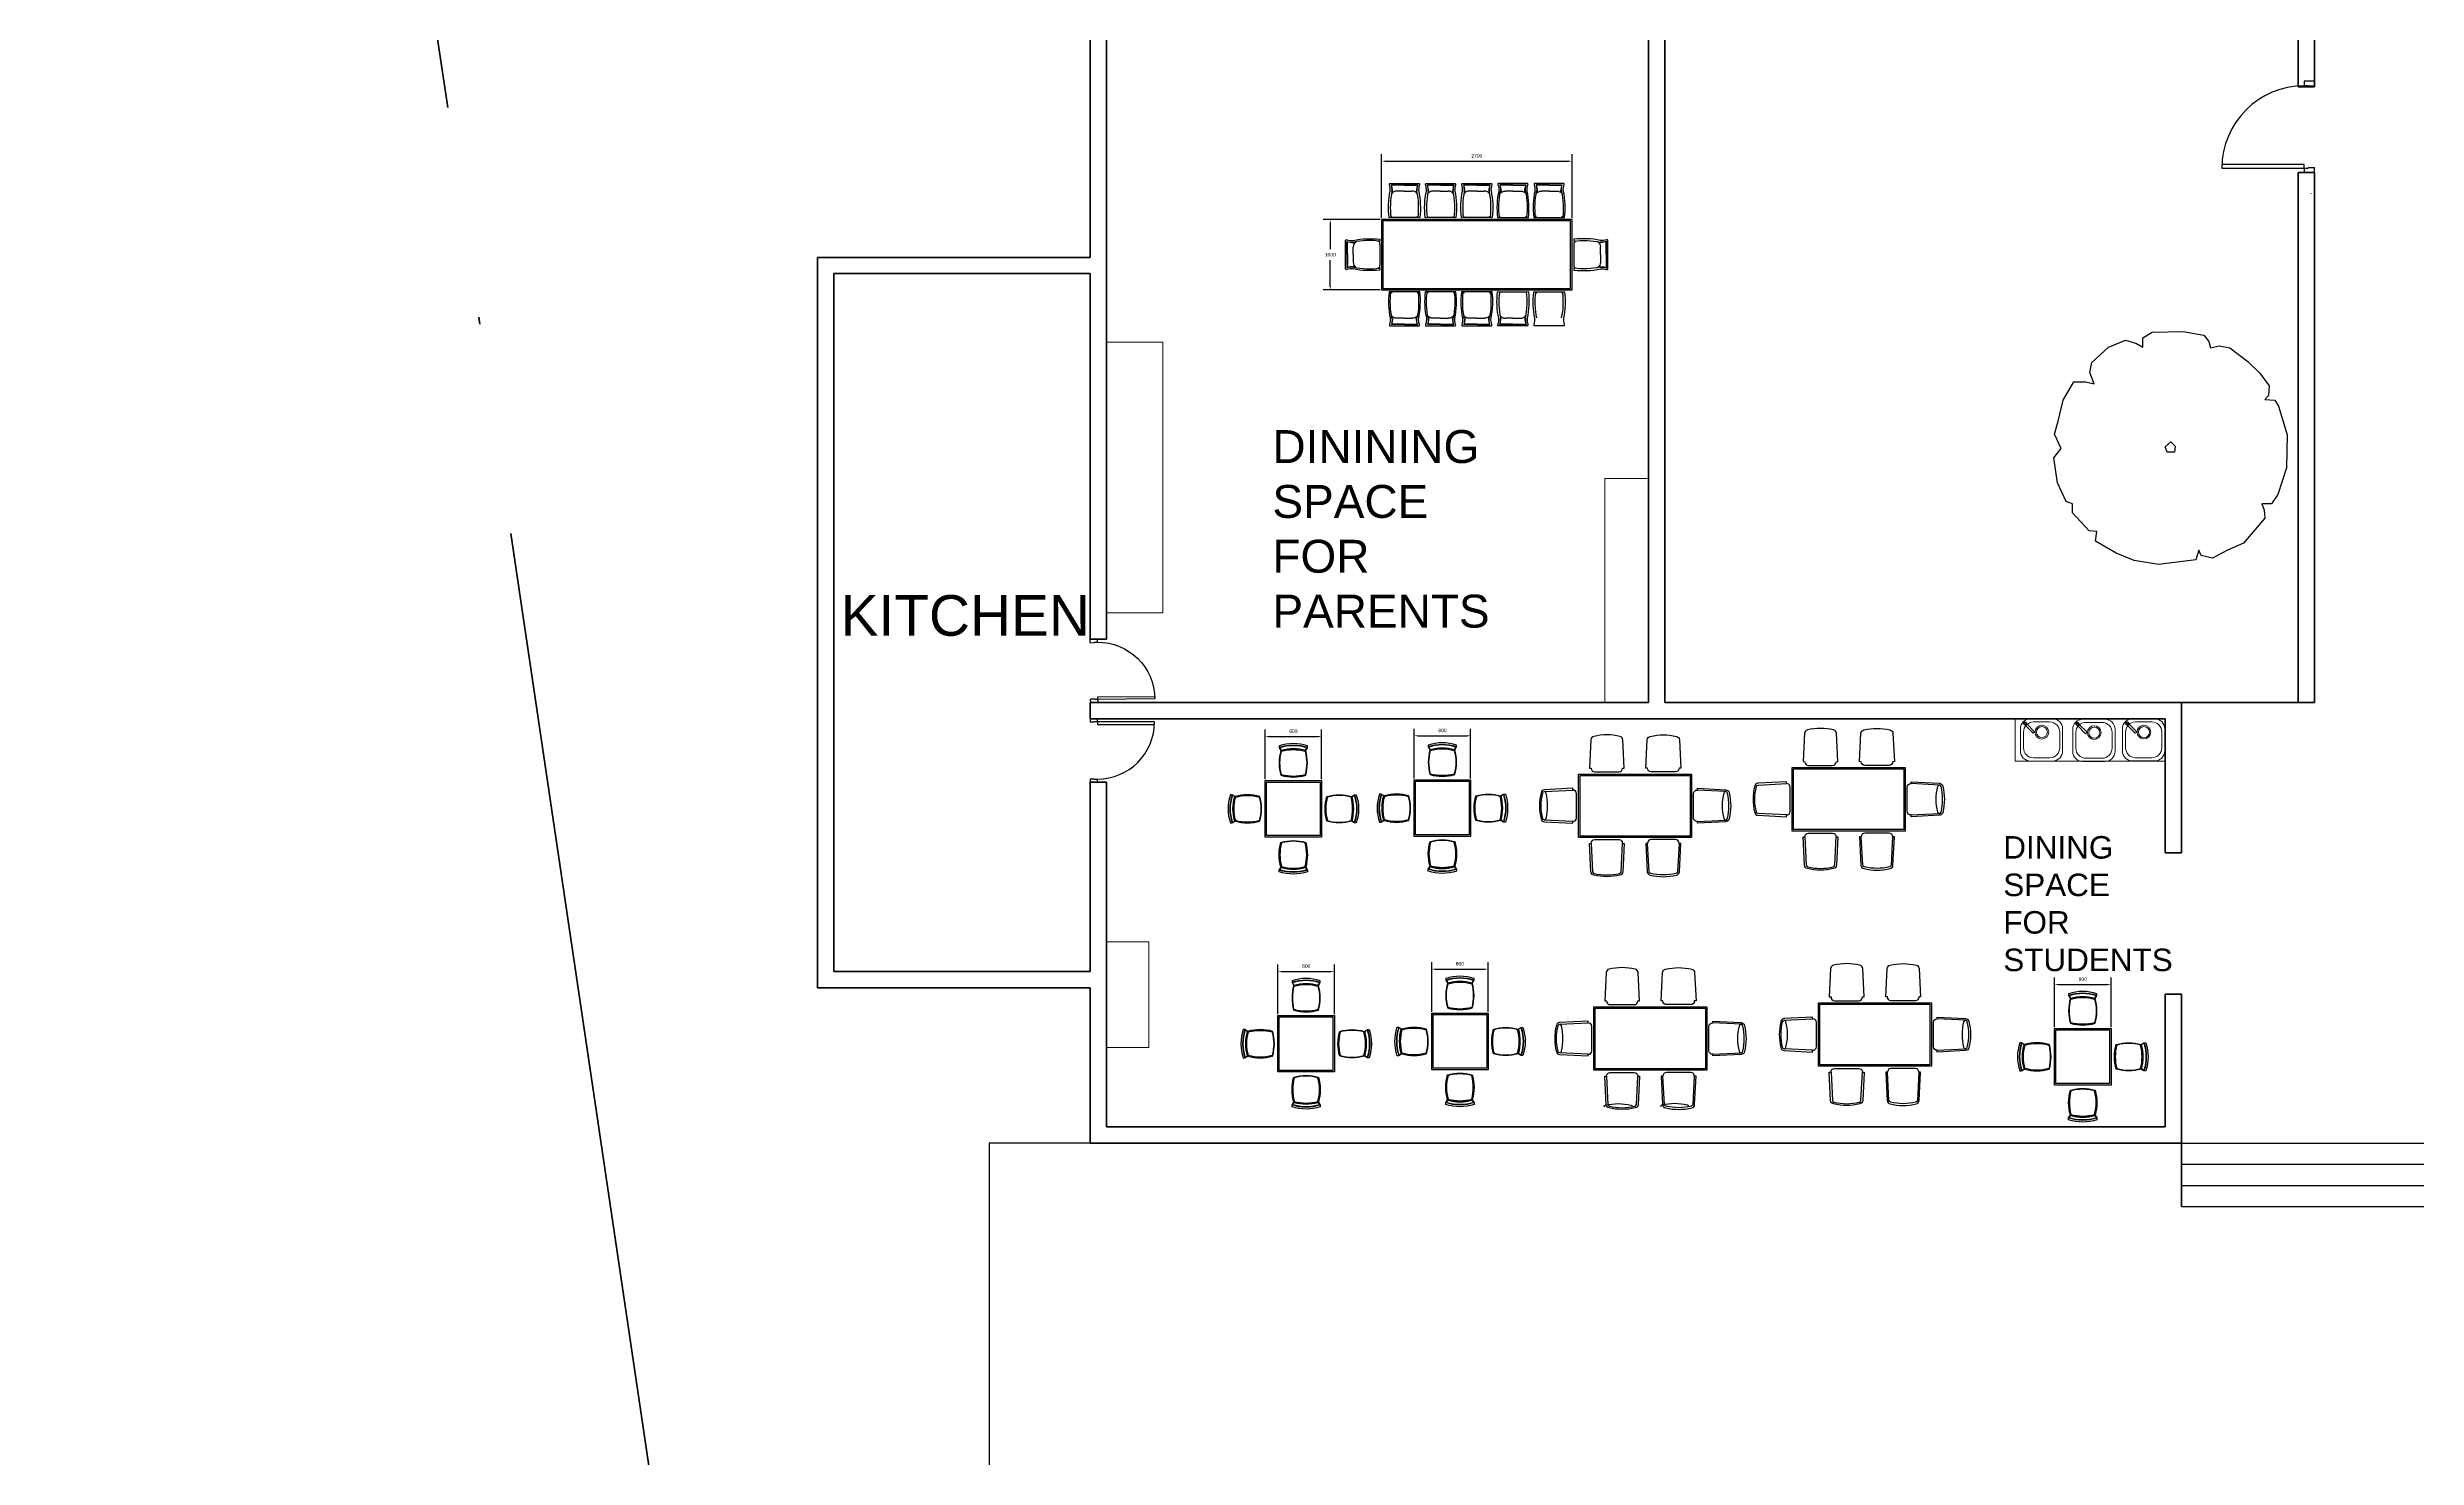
# Model space of a CAD drawing. Header units: metres. Extents: x -353 to 1688, y -477 to 135.
# Drawn here: x 740.87 to 774.43, y -315.7 to -295.71 of the extents above; entities that cross this region are included whole.
import ezdxf

# ---------------------------------------------------------------- set-up
doc = ezdxf.new("R2010")
doc.units = ezdxf.units.M
doc.header["$MEASUREMENT"] = 0
doc.linetypes.add('ACAD_ISO04W100', pattern=[30, 24, -3, 0, -3])
for name, color, linetype in [('door space', 1, 'Continuous'), ('ID-LOOSE', 31, 'Continuous'), ('ID-LOOSE2', 8, 'Continuous'), ('TREES', 82, 'Continuous')]:
    doc.layers.add(name, color=color, linetype=linetype)
for name, color, linetype, lineweight in [('ELEVATION', 160, 'Continuous', 20), ('SITE BOUNDARY', 6, 'ACAD_ISO04W100', 60), ('WALL', 2, 'Continuous', 40)]:
    doc.layers.add(name, color=color, linetype=linetype, lineweight=lineweight)
for name, color, linetype, plot in [('FURNITURE', 130, 'Continuous', False), ('STAIR', 231, 'Continuous', False), ('TEXT', 141, 'Continuous', False)]:
    doc.layers.add(name, color=color, linetype=linetype, plot=plot)
doc.styles.get("Standard").update_dxf_attribs({"font": 'arial.ttf'})
doc.dimstyles.new('ARCHITXT', dxfattribs={"dimtxt": 0.05, "dimasz": 0.05, "dimexe": 0.1, "dimexo": 0.02, "dimgap": 0.05, "dimtad": 1, "dimtih": 1, "dimtoh": 1, "dimdec": 0, "dimlfac": 1000, "dimzin": 0, "dimdsep": 46, "dimtxsty": 'Standard', "dimcen": 0.1, "dimdle": 0.18, "dimclrd": 15, "dimclre": 15, "dimclrt": 202, "dimadec": 0, "dimazin": 0, "dimtfac": 0.72, "dimtdec": 0, "dimtix": 1, "dimtmove": 2, "dimatfit": 3, "dimfxl": 1, "dimtolj": 1, "dimtzin": 0, "dimarcsym": 0})

# ---------------------------------------------------------------- blocks, each defined once
blk = doc.blocks.new('Simple tree 13_cad-block.com')
at = {"color": 0}
for points in [[(-1468, -1499), (-1766, -1175), (-1766, -1008), (-1883, -968), (-2037, -632), (-2103, -179), (-1973, -11), (-2089, 248), (-2025, 481), (-1935, 856), (-1740, 1192), (-1534, 1192), (-1378, 1153), (-1456, 1360), (-1416, 1541), (-1119, 1813), (-809, 1943), (-615, 1878), (-498, 1813), (-498, 1981), (-330, 2085), (227, 2098), (602, 2033), (692, 1917), (718, 1800), (886, 1839), (1068, 1800), (1391, 1555), (1611, 1348), (1779, 1115), (1766, 946), (1701, 868), (1883, 856), (1948, 752), (2102, 235), (2090, -361), (1934, -839), (1818, -1008), (1649, -1008), (1689, -1124), (1701, -1266), (1313, -1719), (1028, -1848), (757, -1991), (550, -1939), (511, -1848), (459, -2017), (-214, -2107), (-653, -2029), (-977, -1900), (-1352, -1681), (-1326, -1512)], [(-58, -76), (-97, 15), (6, 105), (84, 28), (71, -76)]]:
    blk.add_lwpolyline(points, close=True, dxfattribs=at)
blk = doc.blocks.new('A$C504E2D25')
at = {"layer": 'ID-LOOSE'}
blk.add_lwpolyline([(0, 0), (0, 0.9), (1.6, 0.9), (1.6, 0)], close=True, dxfattribs=at)
at = {"layer": 'ID-LOOSE2'}
blk.add_lwpolyline([(0.02, 0.02), (0.02, 0.88), (1.58, 0.88), (1.58, 0.02)], close=True, dxfattribs=at)
blk = doc.blocks.new('A$C8043')
at = {"layer": 'ID-LOOSE'}
blk.add_lwpolyline([(0.377, 1.275, 0.142857), (0.377, 1.625), (0.402, 1.667), (0.402, 1.692, 0.16432), (0.002, 1.692), (0.002, 1.667), (0.027, 1.625, 0.142857), (0.027, 1.275, 0.142857)], format="xyb", close=True, dxfattribs=at)
at = {"layer": 'ID-LOOSE2'}
for points in [[(0.395, 1.664, 0.159203), (0.01, 1.664), (0.03, 1.631, -0.139716), (0.375, 1.631)], [(0.035, 1.283, -0.138299), (0.035, 1.617, -0.138299), (0.369, 1.617, -0.138299), (0.369, 1.283, -0.138299)]]:
    blk.add_lwpolyline(points, format="xyb", close=True, dxfattribs=at)
at = {"layer": 'ID-LOOSE2', "color": 4}
for centre, start, end in [((0.202, 1.075), 71.3371, 108.6629), ((0.202, 1.025), 73.7398, 106.2602)]:
    blk.add_arc(centre, 0.625, start, end, dxfattribs=at)
blk = doc.blocks.new('*D68')
at = {"layer": 'Defpoints', "color": 0, "transparency": 16777216}
for p in [(770.105, -308.993), (769.305, -309.618), (770.105, -309.618)]:
    blk.add_point(p, dxfattribs=at)
at = {"layer": 'FURNITURE', "color": 15, "lineweight": -2, "transparency": 16777216}
for p, q in [((769.305, -309.598), (769.305, -308.893)), ((769.355, -308.993), (770.055, -308.993)), ((770.105, -309.598), (770.105, -308.893))]:
    blk.add_line(p, q, dxfattribs=at)
at = {"layer": 'FURNITURE', "color": 15, "transparency": 16777216}
for points in [[(769.355, -308.984), (769.355, -309.001), (769.305, -308.993)], [(770.055, -308.984), (770.055, -309.001), (770.105, -308.993)]]:
    blk.add_solid(points, dxfattribs=at)
at = {"layer": 'FURNITURE', "color": 202, "transparency": 16777216, "insert": (769.705, -308.917), "char_height": 0.05, "attachment_point": 5}
blk.add_mtext('\\A1;800', dxfattribs=at)
blk = doc.blocks.new('A$C027E3DAA')
at = {"lineweight": 5}
for p, q in [((0, 100), (0, 320)), ((31, 132), (31, 288)), ((48, 356), (128, 276)), ((142, 290), (63, 369)), ((320, 420), (100, 420)), ((128, 276), (142, 290)), ((291, 388), (131, 388)), ((391, 132), (391, 288)), ((420, 100), (420, 320)), ((291, 32), (131, 32)), ((320, 0), (100, 0))]:
    blk.add_line(p, q, dxfattribs=at)
for centre, radius in [((47, 373), 16.5), ((47, 373), 8.24), ((214, 287), 68.5), ((214, 287), 54.8)]:
    blk.add_circle(centre, radius, dxfattribs=at)
for centre, start, end in [((100, 320), 90, 180), ((131, 288), 90, 180), ((291, 288), 0, 90), ((320, 320), 0, 90), ((100, 100), 180, 270), ((131, 132), 180, 270), ((291, 132), 270, 0), ((320, 100), 270, 0)]:
    blk.add_arc(centre, 100, start, end, dxfattribs=at)
blk = doc.blocks.new('*D69')
at = {"layer": 'Defpoints', "color": 0, "transparency": 16777216}
for p in [(761.281, -308.776), (760.481, -309.401), (761.281, -309.401)]:
    blk.add_point(p, dxfattribs=at)
at = {"layer": 'FURNITURE', "color": 15, "lineweight": -2, "transparency": 16777216}
for p, q in [((760.481, -309.381), (760.481, -308.676)), ((760.531, -308.776), (761.231, -308.776)), ((761.281, -309.381), (761.281, -308.676))]:
    blk.add_line(p, q, dxfattribs=at)
at = {"layer": 'FURNITURE', "color": 15, "transparency": 16777216}
for points in [[(760.531, -308.767), (760.531, -308.784), (760.481, -308.776)], [(761.231, -308.767), (761.231, -308.784), (761.281, -308.776)]]:
    blk.add_solid(points, dxfattribs=at)
at = {"layer": 'FURNITURE', "color": 202, "transparency": 16777216, "insert": (760.881, -308.7), "char_height": 0.05, "attachment_point": 5}
blk.add_mtext('\\A1;800', dxfattribs=at)
blk = doc.blocks.new('*D70')
at = {"layer": 'Defpoints', "color": 0, "transparency": 16777216}
for p in [(761.033, -305.469), (760.233, -306.094), (761.033, -306.094)]:
    blk.add_point(p, dxfattribs=at)
at = {"layer": 'FURNITURE', "color": 15, "lineweight": -2, "transparency": 16777216}
for p, q in [((760.233, -306.074), (760.233, -305.369)), ((761.033, -306.074), (761.033, -305.369)), ((760.283, -305.469), (760.983, -305.469))]:
    blk.add_line(p, q, dxfattribs=at)
at = {"layer": 'FURNITURE', "color": 15, "transparency": 16777216}
for points in [[(760.283, -305.46), (760.283, -305.477), (760.233, -305.469)], [(760.983, -305.46), (760.983, -305.477), (761.033, -305.469)]]:
    blk.add_solid(points, dxfattribs=at)
at = {"layer": 'FURNITURE', "color": 202, "transparency": 16777216, "insert": (760.633, -305.393), "char_height": 0.05, "attachment_point": 5}
blk.add_mtext('\\A1;800', dxfattribs=at)
blk = doc.blocks.new('*D71')
at = {"layer": 'Defpoints', "color": 0, "transparency": 16777216}
for p in [(758.921, -305.479), (758.121, -306.104), (758.921, -306.104)]:
    blk.add_point(p, dxfattribs=at)
at = {"layer": 'FURNITURE', "color": 15, "lineweight": -2, "transparency": 16777216}
for p, q in [((758.121, -306.084), (758.121, -305.379)), ((758.921, -306.084), (758.921, -305.379)), ((758.171, -305.479), (758.871, -305.479))]:
    blk.add_line(p, q, dxfattribs=at)
at = {"layer": 'FURNITURE', "color": 15, "transparency": 16777216}
for points in [[(758.171, -305.471), (758.171, -305.488), (758.121, -305.479)], [(758.871, -305.471), (758.871, -305.488), (758.921, -305.479)]]:
    blk.add_solid(points, dxfattribs=at)
at = {"layer": 'FURNITURE', "color": 202, "transparency": 16777216, "insert": (758.521, -305.404), "char_height": 0.05, "attachment_point": 5}
blk.add_mtext('\\A1;800', dxfattribs=at)
blk = doc.blocks.new('*D72')
at = {"layer": 'Defpoints', "color": 0, "transparency": 16777216}
for p in [(759.103, -308.808), (758.303, -309.433), (759.103, -309.433)]:
    blk.add_point(p, dxfattribs=at)
at = {"layer": 'FURNITURE', "color": 15, "lineweight": -2, "transparency": 16777216}
for p, q in [((758.303, -309.413), (758.303, -308.708)), ((759.103, -309.413), (759.103, -308.708)), ((758.353, -308.808), (759.053, -308.808))]:
    blk.add_line(p, q, dxfattribs=at)
at = {"layer": 'FURNITURE', "color": 15, "transparency": 16777216}
for points in [[(758.353, -308.8), (758.353, -308.816), (758.303, -308.808)], [(759.053, -308.8), (759.053, -308.816), (759.103, -308.808)]]:
    blk.add_solid(points, dxfattribs=at)
at = {"layer": 'FURNITURE', "color": 202, "transparency": 16777216, "insert": (758.703, -308.732), "char_height": 0.05, "attachment_point": 5}
blk.add_mtext('\\A1;800', dxfattribs=at)
blk = doc.blocks.new('A$C51F1')
at = {"layer": 'ID-LOOSE'}
blk.add_lwpolyline([(0.439, 0.474, 0.102523), (0.429, 0.386, -0.080461), (0.445, 0.009, -0.3023), (0.42, 0.012, 0.197932), (0.411, 0.013, -0.028193), (0.357, 0.009), (0.227, 0.009), (0.097, 0.009, -0.028193), (0.043, 0.013, 0.197932), (0.034, 0.012, -0.3023), (0.009, 0.009, -0.080461), (0.025, 0.386, 0.102523), (0.015, 0.474, -0.587111), (0.026, 0.493), (0.428, 0.493, -0.587111)], format="xyb", close=True, dxfattribs=at)
at = {"layer": 'ID-LOOSE2'}
for p, q in [((0.227, 0.476), (0.044, 0.476)), ((0.227, 0.468), (0.044, 0.468)), ((0.227, 0.467), (0.044, 0.467)), ((0.227, 0.386), (0.121, 0.386)), ((0.227, 0.476), (0.411, 0.476)), ((0.227, 0.468), (0.411, 0.468)), ((0.227, 0.467), (0.411, 0.467)), ((0.227, 0.386), (0.334, 0.386)), ((0.042, 0.032), (0.032, 0.032)), ((0.042, 0.032), (0.033, 0.028)), ((0.043, 0.013), (0.042, 0.032)), ((0.411, 0.013), (0.413, 0.032)), ((0.413, 0.032), (0.423, 0.032)), ((0.413, 0.032), (0.422, 0.028))]:
    blk.add_line(p, q, dxfattribs=at)
for centre, radius, start, end in [((1.181, 0.149), 1.154, 168.4357, 186.8363), ((0.044, 0.473), 0.00242, 100.345, 201.3742), ((-0.19, 0.406), 0.241, 354.5513, 15.9626), ((0.044, 0.467), 0.000725, 87.3762, 197.5208), ((0.044, 0.466), 0.000433, 71.7715, 189.2202), ((0.121, 0.288), 0.0978, 90.5164, 143.1927), ((-0.256, 0.358), 0.317, 1.1591, 17.5641), ((0.333, 0.288), 0.0978, 36.8073, 89.4836), ((0.711, 0.358), 0.317, 162.4359, 178.8409), ((0.644, 0.406), 0.241, 164.0374, 185.4487), ((-0.726, 0.149), 1.154, 353.1637, 11.5643), ((0.411, 0.473), 0.00242, 338.6258, 79.655), ((0.411, 0.467), 0.000725, 342.4792, 92.6238), ((0.411, 0.466), 0.000433, 350.7798, 108.2285), ((0.04, 0.001), 0.012, 71.7536, 116.5375), ((0.415, 0.001), 0.012, 63.4625, 108.2464)]:
    blk.add_arc(centre, radius, start, end, dxfattribs=at)
blk = doc.blocks.new('*D73')
at = {"layer": 'Defpoints', "color": 0, "transparency": 16777216}
for p in [(762.47, -297.326), (759.77, -298.151), (762.47, -298.151)]:
    blk.add_point(p, dxfattribs=at)
at = {"layer": 'FURNITURE', "color": 15, "lineweight": -2, "transparency": 16777216}
for p, q in [((759.77, -298.131), (759.77, -297.226)), ((759.82, -297.326), (762.42, -297.326)), ((762.47, -298.131), (762.47, -297.226))]:
    blk.add_line(p, q, dxfattribs=at)
at = {"layer": 'FURNITURE', "color": 15, "transparency": 16777216}
for points in [[(759.82, -297.318), (759.82, -297.334), (759.77, -297.326)], [(762.42, -297.318), (762.42, -297.334), (762.47, -297.326)]]:
    blk.add_solid(points, dxfattribs=at)
at = {"layer": 'FURNITURE', "color": 202, "transparency": 16777216, "insert": (761.12, -297.25), "char_height": 0.05, "attachment_point": 5}
blk.add_mtext('\\A1;2700', dxfattribs=at)
blk = doc.blocks.new('*D74')
at = {"layer": 'Defpoints', "color": 0, "transparency": 16777216}
for p in [(759.045, -298.151), (759.77, -298.151), (759.77, -299.151)]:
    blk.add_point(p, dxfattribs=at)
at = {"layer": 'FURNITURE', "color": 15, "lineweight": -2, "transparency": 16777216}
for p, q in [((759.75, -298.151), (758.945, -298.151)), ((759.045, -298.201), (759.045, -298.575)), ((759.045, -299.101), (759.045, -298.727)), ((759.75, -299.151), (758.945, -299.151))]:
    blk.add_line(p, q, dxfattribs=at)
at = {"layer": 'FURNITURE', "color": 15, "transparency": 16777216}
for points in [[(759.037, -298.201), (759.053, -298.201), (759.045, -298.151)], [(759.037, -299.101), (759.053, -299.101), (759.045, -299.151)]]:
    blk.add_solid(points, dxfattribs=at)
at = {"layer": 'FURNITURE', "color": 202, "transparency": 16777216, "insert": (759.045, -298.651), "char_height": 0.05, "attachment_point": 5}
blk.add_mtext('\\A1;1000', dxfattribs=at)

msp = doc.modelspace()

# ---------------------------------------------------------------- linework, layer by layer
for p, q in [((772.98586, -296.27069), (772.98586, -291.85678)), ((772.75586, -297.48826), (772.75586, -297.48826)), ((772.75586, -297.48826), (772.75586, -297.48826)), ((755.87198, -306.12811), (755.87198, -308.81134)), ((755.87198, -308.81134), (755.87449, -308.81134))]:
    msp.add_line(p, q)
at = {"layer": 'Defpoints'}
msp.add_line((755.64449, -311.24173), (754.21313, -311.24173), dxfattribs=at)
at = {"layer": 'door space'}
for p, q in [((772.84193, -296.19284), (772.84193, -296.25761)), ((772.98586, -296.19284), (772.84193, -296.19284)), ((772.8995, -296.25761), (772.84193, -296.25761)), ((772.8995, -296.25761), (772.8995, -296.26481)), ((772.98586, -296.26481), (772.8995, -296.26481)), ((772.98586, -296.26481), (772.98586, -296.19284)), ((772.84193, -297.37311), (771.67605, -297.37311)), ((772.84193, -297.42349), (772.84193, -297.37311)), ((771.67605, -297.42349), (772.84193, -297.42349)), ((772.84193, -297.42349), (772.84193, -297.48826)), ((772.84193, -297.42349), (772.8995, -297.42349)), ((772.84193, -297.48826), (772.98586, -297.48826)), ((772.8995, -297.41629), (772.98586, -297.41629)), ((772.98586, -297.48826), (772.98586, -297.41629)), ((772.9367, -297.78388), (772.9367, -297.79107)), ((755.64132, -304.09971), (755.74132, -304.09871)), ((755.64182, -304.14971), (755.64132, -304.09971)), ((755.64182, -304.14971), (755.70182, -304.14911)), ((755.70177, -304.14411), (755.74177, -304.14371)), ((755.70177, -304.14411), (755.70182, -304.14911)), ((755.74132, -304.09871), (755.74177, -304.14371)), ((755.70985, -304.94907), (755.64985, -304.94967)), ((755.65035, -304.99967), (755.64985, -304.94967)), ((755.75035, -304.99866), (755.65035, -304.99967)), ((755.70985, -304.94907), (755.7099, -304.95407)), ((755.7499, -304.95367), (755.7099, -304.95407)), ((755.74955, -304.91867), (756.55951, -304.91054)), ((755.7499, -304.95367), (755.74955, -304.91867)), ((756.55986, -304.94554), (755.7499, -304.95367)), ((755.7499, -304.95367), (755.75035, -304.99866)), ((755.64449, -305.22811), (755.64449, -305.27811)), ((755.74449, -305.22811), (755.64449, -305.22811)), ((755.70449, -305.27811), (755.64449, -305.27811)), ((755.74449, -305.27311), (755.70449, -305.27311)), ((755.70449, -305.27811), (755.70449, -305.27311)), ((755.74449, -305.27311), (755.74449, -305.22811)), ((756.55449, -305.27311), (755.74449, -305.27311)), ((755.74449, -305.27311), (755.74449, -305.30811)), ((755.74449, -305.30811), (756.55449, -305.30811)), ((755.64449, -306.07811), (755.64449, -306.12811)), ((755.64449, -306.07811), (755.70449, -306.07811)), ((755.70449, -306.08311), (755.70449, -306.07811)), ((755.70449, -306.08311), (755.74449, -306.08311)), ((755.74449, -306.12811), (755.74449, -306.08311)), ((755.64449, -306.12811), (755.74449, -306.12811))]:
    msp.add_line(p, q, dxfattribs=at)
for centre, major_axis in [((772.84193, -297.42349), (-0.8244, -0.8244)), ((755.74449, -305.27311), (0.57276, 0.57276))]:
    msp.add_ellipse(centre, major_axis=major_axis, ratio=1, start_param=3.92699082, end_param=5.49778714, dxfattribs=at)
at = {"layer": 'door space', "extrusion": (0, 0, -1)}
msp.add_ellipse((755.7499, -304.95367), major_axis=(0.57848, -0.56698), ratio=1, start_param=3.92699082, end_param=5.49778714, dxfattribs=at)
at = {"layer": 'ELEVATION'}
for p, q in [((756.67198, -299.89237), (755.87198, -299.89237)), ((756.67198, -303.72837), (756.67198, -299.89237)), ((763.53186, -301.82494), (762.93186, -301.82494)), ((763.53186, -301.82494), (762.93186, -301.82494)), ((763.53186, -301.82494), (762.93186, -301.82494)), ((762.93186, -301.82494), (762.93186, -304.99811)), ((755.87198, -303.72837), (755.86976, -303.72835)), ((755.87198, -303.72837), (756.67198, -303.72837)), ((762.78198, -304.99811), (762.78199, -304.99903)), ((766.54922, -305.22589), (766.54915, -305.22811)), ((768.74617, -305.23363), (768.74617, -305.83363)), ((768.74617, -305.82811), (770.87449, -305.82811)), ((755.87198, -308.38708), (756.47198, -308.38708)), ((756.47198, -308.38708), (756.47198, -309.88708)), ((755.87198, -309.88708), (756.47198, -309.88708)), ((760.33681, -311.01173), (760.33677, -311.02106))]:
    msp.add_line(p, q, dxfattribs=at)
at = {"layer": 'FURNITURE'}
for p, q in [((761.95914, -299.19901), (761.94955, -299.19901)), ((761.95914, -299.19901), (761.95, -299.19469)), ((761.96091, -299.17961), (761.95914, -299.19901)), ((762.3286, -299.17961), (762.33036, -299.19901)), ((762.33036, -299.19901), (762.3395, -299.19469)), ((762.33036, -299.19901), (762.33995, -299.19901))]:
    msp.add_line(p, q, dxfattribs=at)
for points in [[(759.77007, -299.15103), (762.47007, -299.15103), (762.47007, -298.15103), (759.77007, -298.15103)], [(759.79007, -299.13103), (762.45007, -299.13103), (762.45007, -298.17103), (759.79007, -298.17103)], [(758.12129, -306.10432), (758.92129, -306.10432), (758.92129, -306.90432), (758.12129, -306.90432)], [(760.23264, -306.0938), (761.03264, -306.0938), (761.03264, -306.8938), (760.23264, -306.8938)], [(758.14129, -306.12432), (758.90129, -306.12432), (758.90129, -306.88432), (758.14129, -306.88432)], [(760.25264, -306.1138), (761.01264, -306.1138), (761.01264, -306.8738), (760.25264, -306.8738)], [(758.30256, -309.43291), (759.10256, -309.43291), (759.10256, -310.23291), (758.30256, -310.23291)], [(758.32256, -309.45291), (759.08256, -309.45291), (759.08256, -310.21291), (758.32256, -310.21291)], [(760.48131, -309.40058), (761.28131, -309.40058), (761.28131, -310.20058), (760.48131, -310.20058)], [(760.50131, -309.42058), (761.26131, -309.42058), (761.26131, -310.18058), (760.50131, -310.18058)], [(769.30528, -309.6178), (770.10528, -309.6178), (770.10528, -310.4178), (769.30528, -310.4178)], [(769.32528, -309.6378), (770.08528, -309.6378), (770.08528, -310.3978), (769.32528, -310.3978)]]:
    msp.add_lwpolyline(points, close=True, dxfattribs=at)
for points in [[(761.93338, -299.64064, 0.10252325), (761.94296, -299.55326, -0.08046065), (761.92739, -299.17603, -0.30229994), (761.95181, -299.17896, 0.1979323), (761.96095, -299.17962, -0.02819302), (762.01502, -299.17603), (762.14507, -299.17603), (762.27511, -299.17603, -0.02819302), (762.32918, -299.17962, 0.1979323), (762.33832, -299.17896, -0.30229994), (762.36275, -299.17603, -0.08046065), (762.34717, -299.55326, 0.10252325), (762.35676, -299.64064, -0.58711132), (762.34598, -299.65983), (761.94416, -299.65983, -0.58711132)], [(766.21158, -305.83618), (766.23655, -305.83493), (766.21647, -305.4334, 0.35443082), (766.17442, -305.38652, 0.12131784), (765.80399, -305.38652, 0.35443082), (765.76194, -305.4334), (765.74186, -305.83493), (765.76683, -305.83618, 0.4289229), (765.81677, -305.88868), (766.16164, -305.88868, 0.4289229), (766.21158, -305.83618)], [(766.56683, -305.83618), (766.54186, -305.83493), (766.56194, -305.4334, -0.35443082), (766.60399, -305.38652, -0.12131784), (766.97442, -305.38652, -0.35443082), (767.01647, -305.4334), (767.03655, -305.83493), (767.01158, -305.83618, -0.4289229), (766.96164, -305.88868), (766.61677, -305.88868, -0.4289229), (766.56683, -305.83618)], [(763.18496, -305.92833), (763.20993, -305.92709), (763.18985, -305.52556, 0.35443082), (763.1478, -305.47868, 0.12131784), (762.77737, -305.47868, 0.35443082), (762.73532, -305.52556), (762.71524, -305.92709), (762.74021, -305.92833, 0.4289229), (762.79015, -305.98083), (763.13502, -305.98083, 0.4289229), (763.18496, -305.92833)], [(763.54021, -305.92833), (763.51524, -305.92709), (763.53532, -305.52556, -0.35443082), (763.57737, -305.47868, -0.12131784), (763.9478, -305.47868, -0.35443082), (763.98985, -305.52556), (764.00993, -305.92709), (763.98496, -305.92833, -0.4289229), (763.93502, -305.98083), (763.59015, -305.98083, -0.4289229), (763.54021, -305.92833)], [(762.48009, -306.23846), (762.47884, -306.21349), (762.07731, -306.23356, 0.35443082), (762.03043, -306.27562, 0.12131784), (762.03043, -306.64605, 0.35443082), (762.07731, -306.6881), (762.47884, -306.70818), (762.48009, -306.68321, 0.4289229), (762.53259, -306.63327), (762.53259, -306.28839, 0.4289229), (762.48009, -306.23846)], [(764.24508, -306.23846), (764.24633, -306.21349), (764.64786, -306.23356, -0.35443082), (764.69474, -306.27562, -0.12131784), (764.69474, -306.64605, -0.35443082), (764.64786, -306.6881), (764.24633, -306.70818), (764.24508, -306.68321, -0.4289229), (764.19259, -306.63327), (764.19259, -306.28839, -0.4289229), (764.24508, -306.23846)], [(765.50671, -306.1463), (765.50546, -306.12133), (765.10393, -306.14141, 0.35443082), (765.05705, -306.18346, 0.12131784), (765.05705, -306.55389, 0.35443082), (765.10393, -306.59595), (765.50546, -306.61602), (765.50671, -306.59105, 0.4289229), (765.5592, -306.54112), (765.5592, -306.19624, 0.4289229), (765.50671, -306.1463)], [(767.2717, -306.1463), (767.27295, -306.12133), (767.67448, -306.14141, -0.35443082), (767.72136, -306.18346, -0.12131784), (767.72136, -306.55389, -0.35443082), (767.67448, -306.59595), (767.27295, -306.61602), (767.2717, -306.59105, -0.4289229), (767.2192, -306.54112), (767.2192, -306.19624, -0.4289229), (767.2717, -306.1463)], [(763.18496, -306.99333), (763.20993, -306.99458), (763.18985, -307.39611, -0.35443082), (763.1478, -307.44298, -0.12131784), (762.77737, -307.44298, -0.35443082), (762.73532, -307.39611), (762.71524, -306.99458), (762.74021, -306.99333, -0.4289229), (762.79015, -306.94083), (763.13502, -306.94083, -0.4289229), (763.18496, -306.99333)], [(763.54021, -306.99333), (763.51524, -306.99458), (763.53532, -307.39611, 0.35443082), (763.57737, -307.44298, 0.12131784), (763.9478, -307.44298, 0.35443082), (763.98985, -307.39611), (764.00993, -306.99458), (763.98496, -306.99333, 0.4289229), (763.93502, -306.94083), (763.59015, -306.94083, 0.4289229), (763.54021, -306.99333)], [(766.21158, -306.90117), (766.23655, -306.90242), (766.21647, -307.30395, -0.35443082), (766.17442, -307.35083, -0.12131784), (765.80399, -307.35083, -0.35443082), (765.76194, -307.30395), (765.74186, -306.90242), (765.76683, -306.90117, -0.4289229), (765.81677, -306.84868), (766.16164, -306.84868, -0.4289229), (766.21158, -306.90117)], [(766.56683, -306.90117), (766.54186, -306.90242), (766.56194, -307.30395, 0.35443082), (766.60399, -307.35083, 0.12131784), (766.97442, -307.35083, 0.35443082), (767.01647, -307.30395), (767.03655, -306.90242), (767.01158, -306.90117, 0.4289229), (766.96164, -306.84868), (766.61677, -306.84868, 0.4289229), (766.56683, -306.90117)], [(763.40183, -309.22672), (763.42679, -309.22547), (763.40672, -308.82394, 0.35443082), (763.36467, -308.77706, 0.12131784), (762.99424, -308.77706, 0.35443082), (762.95218, -308.82394), (762.93211, -309.22547), (762.95708, -309.22672, 0.4289229), (763.00701, -309.27921), (763.35189, -309.27921, 0.4289229), (763.40183, -309.22672)], [(763.75708, -309.22672), (763.73211, -309.22547), (763.75218, -308.82394, -0.35443082), (763.79424, -308.77706, -0.12131784), (764.16467, -308.77706, -0.35443082), (764.20672, -308.82394), (764.22679, -309.22547), (764.20183, -309.22672, -0.4289229), (764.15189, -309.27921), (763.80701, -309.27921, -0.4289229), (763.75708, -309.22672)], [(766.58296, -309.1703), (766.60793, -309.16905), (766.58786, -308.76752, 0.35443082), (766.5458, -308.72064, 0.12131784), (766.17537, -308.72064, 0.35443082), (766.13332, -308.76752), (766.11325, -309.16905), (766.13821, -309.1703, 0.4289229), (766.18815, -309.2228), (766.53303, -309.2228, 0.4289229), (766.58296, -309.1703)], [(766.93821, -309.1703), (766.91325, -309.16905), (766.93332, -308.76752, -0.35443082), (766.97537, -308.72064, -0.12131784), (767.3458, -308.72064, -0.35443082), (767.38786, -308.76752), (767.40793, -309.16905), (767.38296, -309.1703, -0.4289229), (767.33303, -309.2228), (766.98815, -309.2228, -0.4289229), (766.93821, -309.1703)], [(765.87809, -309.48042), (765.87684, -309.45545), (765.47531, -309.47553, 0.35443082), (765.42844, -309.51758, 0.12131784), (765.42844, -309.88801, 0.35443082), (765.47531, -309.93006), (765.87684, -309.95014), (765.87809, -309.92517, 0.4289229), (765.93059, -309.87523), (765.93059, -309.53036, 0.4289229), (765.87809, -309.48042)], [(767.64309, -309.48042), (767.64433, -309.45545), (768.04587, -309.47553, -0.35443082), (768.09274, -309.51758, -0.12131784), (768.09274, -309.88801, -0.35443082), (768.04587, -309.93006), (767.64433, -309.95014), (767.64309, -309.92517, -0.4289229), (767.59059, -309.87523), (767.59059, -309.53036, -0.4289229), (767.64309, -309.48042)], [(762.69695, -309.53684), (762.69571, -309.51187), (762.29417, -309.53194, 0.35443082), (762.2473, -309.574, 0.12131784), (762.2473, -309.94443, 0.35443082), (762.29417, -309.98648), (762.69571, -310.00656), (762.69695, -309.98159, 0.4289229), (762.74945, -309.93165), (762.74945, -309.58677, 0.4289229), (762.69695, -309.53684)], [(764.46195, -309.53684), (764.4632, -309.51187), (764.86473, -309.53194, -0.35443082), (764.9116, -309.574, -0.12131784), (764.9116, -309.94443, -0.35443082), (764.86473, -309.98648), (764.4632, -310.00656), (764.46195, -309.98159, -0.4289229), (764.40945, -309.93165), (764.40945, -309.58677, -0.4289229), (764.46195, -309.53684)], [(763.40183, -310.29171), (763.42679, -310.29296), (763.40672, -310.69449, -0.35443082), (763.36467, -310.74137, -0.12131784), (762.99424, -310.74137, -0.35443082), (762.95218, -310.69449), (762.93211, -310.29296), (762.95708, -310.29171, -0.4289229), (763.00701, -310.23921), (763.35189, -310.23921, -0.4289229), (763.40183, -310.29171)], [(763.75708, -310.29171), (763.73211, -310.29296), (763.75218, -310.69449, 0.35443082), (763.79424, -310.74137, 0.12131784), (764.16467, -310.74137, 0.35443082), (764.20672, -310.69449), (764.22679, -310.29296), (764.20183, -310.29171, 0.4289229), (764.15189, -310.23921), (763.80701, -310.23921, 0.4289229), (763.75708, -310.29171)], [(766.58296, -310.23529), (766.60793, -310.23654), (766.58786, -310.63807, -0.35443082), (766.5458, -310.68495, -0.12131784), (766.17537, -310.68495, -0.35443082), (766.13332, -310.63807), (766.11325, -310.23654), (766.13821, -310.23529, -0.4289229), (766.18815, -310.1828), (766.53303, -310.1828, -0.4289229), (766.58296, -310.23529)], [(766.93821, -310.23529), (766.91325, -310.23654), (766.93332, -310.63807, 0.35443082), (766.97537, -310.68495, 0.12131784), (767.3458, -310.68495, 0.35443082), (767.38786, -310.63807), (767.40793, -310.23654), (767.38296, -310.23529, 0.4289229), (767.33303, -310.1828), (766.98815, -310.1828, 0.4289229), (766.93821, -310.23529)]]:
    msp.add_lwpolyline(points, format="xyb", close=True, dxfattribs=at)
for points in [[(762.48009, -306.68321), (762.07856, -306.66313, -0.36424887), (762.055, -306.64124, -0.12213666), (762.055, -306.28042, -0.36424887), (762.07856, -306.25853), (762.48009, -306.23846, -0.4289229)], [(762.07856, -306.66313, 0.36424887), (762.10212, -306.64124, 0.12213666), (762.10212, -306.28042, 0.36424887), (762.07856, -306.25853)], [(764.24508, -306.68321), (764.64661, -306.66313, 0.36424887), (764.67017, -306.64124, 0.12213666), (764.67017, -306.28042, 0.36424887), (764.64661, -306.25853), (764.24508, -306.23846, 0.4289229)], [(764.64661, -306.66313, -0.36424887), (764.62305, -306.64124, -0.12213666), (764.62305, -306.28042, -0.36424887), (764.64661, -306.25853)], [(765.50671, -306.59105), (765.10517, -306.57098, -0.36424887), (765.08161, -306.54909, -0.12213666), (765.08161, -306.18827, -0.36424887), (765.10517, -306.16638), (765.50671, -306.1463, -0.4289229)], [(767.2717, -306.59105), (767.67323, -306.57098, 0.36424887), (767.69679, -306.54909, 0.12213666), (767.69679, -306.18827, 0.36424887), (767.67323, -306.16638), (767.2717, -306.1463, 0.4289229)], [(767.67323, -306.57098, -0.36424887), (767.64967, -306.54909, -0.12213666), (767.64967, -306.18827, -0.36424887), (767.67323, -306.16638)], [(762.74021, -306.99333), (762.76029, -307.39486, 0.36424887), (762.78217, -307.41842, 0.12213666), (763.143, -307.41842, 0.36424887), (763.16488, -307.39486), (763.18496, -306.99333, 0.4289229)], [(763.98496, -306.99333), (763.96488, -307.39486, -0.36424887), (763.943, -307.41842, -0.12213666), (763.58217, -307.41842, -0.36424887), (763.56029, -307.39486), (763.54021, -306.99333, -0.4289229)], [(765.76683, -306.90117), (765.7869, -307.30271, 0.36424887), (765.80879, -307.32627, 0.12213666), (766.16961, -307.32627, 0.36424887), (766.1915, -307.30271), (766.21158, -306.90117, 0.4289229)], [(767.01158, -306.90117), (766.9915, -307.30271, -0.36424887), (766.96961, -307.32627, -0.12213666), (766.60879, -307.32627, -0.36424887), (766.5869, -307.30271), (766.56683, -306.90117, -0.4289229)], [(762.69695, -309.98159), (762.29542, -309.96151, -0.36424887), (762.27186, -309.93962, -0.12213666), (762.27186, -309.5788, -0.36424887), (762.29542, -309.55691), (762.69695, -309.53684, -0.4289229)], [(762.29542, -309.96151, 0.36424887), (762.31898, -309.93962, 0.12213666), (762.31898, -309.5788, 0.36424887), (762.29542, -309.55691)], [(764.46195, -309.98159), (764.86348, -309.96151, 0.36424887), (764.88704, -309.93962, 0.12213666), (764.88704, -309.5788, 0.36424887), (764.86348, -309.55691), (764.46195, -309.53684, 0.4289229)], [(764.86348, -309.96151, -0.36424887), (764.83992, -309.93962, -0.12213666), (764.83992, -309.5788, -0.36424887), (764.86348, -309.55691)], [(765.87809, -309.92517), (765.47656, -309.9051, -0.36424887), (765.453, -309.88321, -0.12213666), (765.453, -309.52239, -0.36424887), (765.47656, -309.5005), (765.87809, -309.48042, -0.4289229)], [(765.47656, -309.9051, 0.36424887), (765.50012, -309.88321, 0.12213666), (765.50012, -309.52239, 0.36424887), (765.47656, -309.5005)], [(767.64309, -309.92517), (768.04462, -309.9051, 0.36424887), (768.06818, -309.88321, 0.12213666), (768.06818, -309.52239, 0.36424887), (768.04462, -309.5005), (767.64309, -309.48042, 0.4289229)], [(768.04462, -309.9051, -0.36424887), (768.02106, -309.88321, -0.12213666), (768.02106, -309.52239, -0.36424887), (768.04462, -309.5005)], [(762.95708, -310.29171), (762.97715, -310.69324, 0.36424887), (762.99904, -310.7168, 0.12213666), (763.35986, -310.7168, 0.36424887), (763.38175, -310.69324), (763.40183, -310.29171, 0.4289229)], [(764.20183, -310.29171), (764.18175, -310.69324, -0.36424887), (764.15986, -310.7168, -0.12213666), (763.79904, -310.7168, -0.36424887), (763.77715, -310.69324), (763.75708, -310.29171, -0.4289229)], [(766.13821, -310.23529), (766.15829, -310.63682, 0.36424887), (766.18018, -310.66039, 0.12213666), (766.541, -310.66039, 0.36424887), (766.56289, -310.63682), (766.58296, -310.23529, 0.4289229)], [(767.38296, -310.23529), (767.36289, -310.63682, -0.36424887), (767.341, -310.66039, -0.12213666), (766.98018, -310.66039, -0.36424887), (766.95829, -310.63682), (766.93821, -310.23529, -0.4289229)], [(762.92145, -310.72738, -0.36424887), (762.94334, -310.70382, -0.12213666), (763.30416, -310.70382, -0.36424887), (763.32605, -310.72738)], [(764.12605, -310.72738, 0.36424887), (764.10416, -310.70382, 0.12213666), (763.74334, -310.70382, 0.36424887), (763.72145, -310.72738)]]:
    msp.add_lwpolyline(points, format="xyb", dxfattribs=at)
for centre, radius, start, end in [((763.09798, -299.31636), 1.15441, 173.163747, 191.56433), ((761.95714, -299.1682), 0.01202, 243.4625, 288.246395), ((761.19153, -299.31636), 1.15441, 348.43567, 6.836253), ((762.33236, -299.1682), 0.01202, 251.753605, 296.5375)]:
    msp.add_arc(centre, radius, start, end, dxfattribs=at)
at = {"layer": 'SITE BOUNDARY'}
msp.add_line((750.94927, -326.34333), (740.86984, -258.24987), dxfattribs=at)
at = {"layer": 'STAIR'}
for p, q in [((754.21313, -311.24173), (754.21313, -319.40143)), ((771.10449, -311.24173), (776.01664, -311.24173)), ((771.10449, -311.54173), (776.01664, -311.54173)), ((771.10449, -311.84173), (776.01664, -311.84173)), ((771.10449, -312.14173), (776.01664, -312.14173))]:
    msp.add_line(p, q, dxfattribs=at)
at = {"layer": 'WALL'}
for p, q in [((763.78322, -291.85678), (763.78322, -304.99811)), ((772.75586, -291.85678), (772.75586, -296.27069)), ((772.98586, -291.85678), (772.98586, -296.27069)), ((755.64198, -294.80968), (755.64198, -298.68921)), ((755.87198, -295.03968), (755.87198, -304.09811)), ((763.55322, -295.03968), (763.55322, -304.99811)), ((772.98586, -296.27069), (772.75586, -296.27069)), ((772.75586, -297.48826), (772.75586, -304.99811)), ((772.75586, -297.48826), (772.98586, -297.48826)), ((772.98586, -297.48826), (772.98586, -303.41826)), ((755.64198, -298.68921), (751.78171, -298.68921)), ((751.78171, -298.68921), (751.78171, -309.04134)), ((755.64198, -298.91921), (752.01171, -298.91921)), ((752.01171, -298.91921), (752.01171, -308.81134)), ((755.64198, -298.91921), (755.64198, -304.09811)), ((772.98586, -303.41826), (772.98586, -304.99811)), ((755.64198, -304.09811), (755.87198, -304.09811)), ((755.64198, -304.99811), (763.55322, -304.99811)), ((755.64449, -304.99811), (755.64449, -305.22811)), ((763.78322, -304.99811), (771.10449, -304.99811)), ((771.10449, -307.12811), (771.10449, -304.99811)), ((771.10449, -304.99811), (772.98586, -304.99811)), ((755.64449, -305.22811), (770.87449, -305.22811)), ((770.87449, -307.12811), (770.87449, -305.22811)), ((755.64449, -306.12811), (755.87449, -306.12811)), ((755.64449, -306.12811), (755.64449, -308.81134)), ((755.87449, -306.12811), (755.87449, -311.01173)), ((755.87198, -307.12811), (755.87449, -307.12811)), ((770.87449, -307.12811), (771.10449, -307.12811)), ((755.87198, -308.12811), (755.87449, -308.12811)), ((751.78171, -309.04134), (755.64449, -309.04134)), ((752.01171, -308.81134), (755.64449, -308.81134)), ((755.64449, -309.04134), (755.64449, -311.24173)), ((770.87449, -309.12811), (771.10449, -309.12811)), ((770.87449, -311.01173), (770.87449, -309.12811)), ((771.10449, -312.14173), (771.10449, -309.12811)), ((755.87449, -311.01173), (770.87449, -311.01173)), ((755.64449, -311.24173), (771.10449, -311.24173))]:
    msp.add_line(p, q, dxfattribs=at)

# ---------------------------------------------------------------- block references
at = {"layer": 'FURNITURE'}
for name, p in [('A$C51F1', (759.86806, -298.13514)), ('A$C51F1', (760.38056, -298.13514)), ('A$C51F1', (760.89306, -298.13514)), ('A$C8043', (758.31896, -307.30432)), ('A$C8043', (760.43032, -307.2938)), ('A$C504E2D25', (762.56259, -306.91083)), ('A$C504E2D25', (765.5892, -306.81868)), ('A$C8043', (758.50024, -310.63291)), ('A$C8043', (760.67899, -310.60058)), ('A$C8043', (769.50296, -310.8178)), ('A$C504E2D25', (762.77945, -310.20921)), ('A$C504E2D25', (765.96059, -310.1528))]:
    msp.add_blockref(name, p, dxfattribs=at)
at = {"layer": 'FURNITURE', "xscale": -1}
for p in [(761.85958, -298.13514), (762.37208, -298.13514)]:
    msp.add_blockref('A$C51F1', p, dxfattribs=at)
at = {"layer": 'FURNITURE'}
for name, p, rotation in [('A$C51F1', (759.75418, -298.87804), 90), ('A$C51F1', (761.85958, -299.16692), 180), ('A$C8043', (759.32129, -306.70664), 90), ('A$C8043', (761.43264, -306.69612), 90), ('A$C8043', (759.50256, -310.03523), 90), ('A$C8043', (761.68131, -310.0029), 90), ('A$C8043', (770.50528, -310.22012), 90)]:
    msp.add_blockref(name, p, dxfattribs=dict(at, rotation=rotation))
at = {"layer": 'FURNITURE', "xscale": -1}
for name, p, rotation in [('A$C51F1', (762.48596, -298.87804), 270), ('A$C51F1', (759.86806, -299.16692), 180), ('A$C51F1', (760.38056, -299.16692), 180), ('A$C51F1', (760.89306, -299.16692), 180), ('A$C8043', (757.72129, -306.70664), 269.9999999999968), ('A$C8043', (759.83264, -306.69612), 269.9999999999968), ('A$C8043', (758.31896, -305.70432), 180), ('A$C8043', (760.43032, -305.6938), 180), ('A$C8043', (757.90256, -310.03523), 269.9999999999968), ('A$C8043', (760.08131, -310.0029), 269.9999999999968), ('A$C8043', (768.90528, -310.22012), 269.9999999999968), ('A$C8043', (758.50024, -309.03291), 180), ('A$C8043', (760.67899, -309.00058), 180), ('A$C8043', (769.50296, -309.2178), 180)]:
    msp.add_blockref(name, p, dxfattribs=dict(at, rotation=rotation))
at = {"layer": 'FURNITURE', "xscale": 0.001426284879213249, "yscale": 0.001426284879213249, "zscale": 0.001426284879213249}
for p in [(768.82093, -305.82667), (769.56291, -305.83312), (770.26692, -305.82612)]:
    msp.add_blockref('A$C027E3DAA', p, dxfattribs=at)
at = {"layer": 'TREES', "xscale": 0.0007859523054717703, "yscale": 0.0007859523054717703, "zscale": 0.0007859523054717703}
msp.add_blockref('Simple tree 13_cad-block.com', (770.94797, -301.388), dxfattribs=at)

# ---------------------------------------------------------------- texts
at = {"layer": 'FURNITURE', "linetype": 'Continuous'}
for s, p in [('DINING', (762.14383, -306.63382)), ('CARPET FLOOR FIN.', (762.14385, -306.63423)), ('DINING', (762.3607, -309.9322)), ('CARPET FLOOR FIN.', (762.36071, -309.93261)), ('DINING', (765.54184, -309.87578)), ('CARPET FLOOR FIN.', (765.54185, -309.8762))]:
    msp.add_text(s, height=0.00025, dxfattribs=at).set_placement(p)
at = {"layer": 'TEXT', "attachment_point": 1}
for s, width, gutter_width, insert, char_height in [('DININING SPACE FOR PARENTS', 0.2130062, 2.33139, (758.22491, -301.13739), 0.4662783), ('KITCHEN', 0.3875285, 2.87962, (752.1076, -303.47581), 0.575925), ('DINING SPACE FOR STUDENTS', 0.1826553, 1.59435, (768.57887, -306.89048), 0.3188702)]:
    msp.add_mtext_dynamic_manual_height_columns(s, width=width, gutter_width=gutter_width, heights=[0], dxfattribs=dict(at, insert=insert, char_height=char_height))

# ---------------------------------------------------------------- dimensions: what is measured, and where the dimension line sits
at = {"layer": 'FURNITURE'}
for base, p1, p2, picture, middle in [((762.47007, -297.32603), (759.77007, -298.15103), (762.47007, -298.15103), '*D73', (761.12007, -297.2505)), ((758.92129, -305.47932), (758.12129, -306.10432), (758.92129, -306.10432), '*D71', (758.52129, -305.40379)), ((761.03264, -305.4688), (760.23264, -306.0938), (761.03264, -306.0938), '*D70', (760.63264, -305.39327)), ((759.10256, -308.80791), (758.30256, -309.43291), (759.10256, -309.43291), '*D72', (758.70256, -308.73238)), ((761.28131, -308.77558), (760.48131, -309.40058), (761.28131, -309.40058), '*D69', (760.88131, -308.70005)), ((770.10528, -308.9928), (769.30528, -309.6178), (770.10528, -309.6178), '*D68', (769.70528, -308.91727))]:
    dim = msp.add_linear_dim(base=base, p1=p1, p2=p2, dimstyle='ARCHITXT', dxfattribs=at)
    dim.commit()
    dim.dimension.update_dxf_attribs({"geometry": picture, "text_midpoint": middle})
dim = msp.add_linear_dim(base=(759.04507, -298.15103), p1=(759.77007, -299.15103), p2=(759.77007, -298.15103), angle=90, dimstyle='ARCHITXT', dxfattribs=at)
dim.commit()
dim.dimension.update_dxf_attribs({"geometry": '*D74', "text_midpoint": (759.04507, -298.65103)})

doc.saveas('drawing.dxf')
